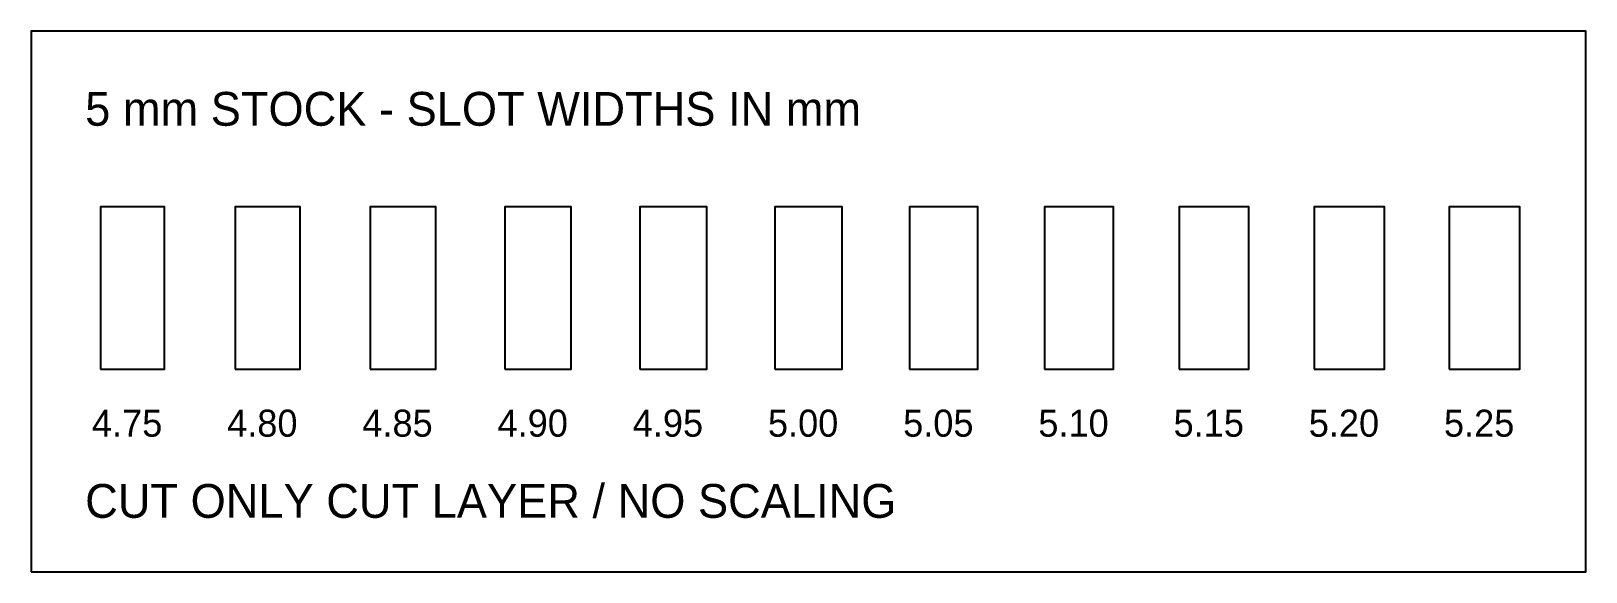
# Model space of a CAD drawing. Header units: millimetres. Extents: x 0 to 115, y 0 to 40.
import ezdxf

# ---------------------------------------------------------------- set-up
doc = ezdxf.new("R2010")
doc.units = ezdxf.units.MM
doc.layers.add('CUT', color=1, linetype='Continuous')
doc.layers.add('LABELS_NONCUT', color=7, linetype='Continuous')

msp = doc.modelspace()

# ---------------------------------------------------------------- linework, layer by layer
at = {"layer": 'CUT'}
for points in [[(0, 0), (115, 0), (115, 40), (0, 40)], [(5.125, 15), (9.875, 15), (9.875, 27), (5.125, 27)], [(15.1, 15), (19.9, 15), (19.9, 27), (15.1, 27)], [(25.075, 15), (29.925, 15), (29.925, 27), (25.075, 27)], [(35.05, 15), (39.95, 15), (39.95, 27), (35.05, 27)], [(45.025, 15), (49.975, 15), (49.975, 27), (45.025, 27)], [(55, 15), (60, 15), (60, 27), (55, 27)], [(64.975, 15), (70.025, 15), (70.025, 27), (64.975, 27)], [(74.95, 15), (80.05, 15), (80.05, 27), (74.95, 27)], [(84.925, 15), (90.075, 15), (90.075, 27), (84.925, 27)], [(94.9, 15), (100.1, 15), (100.1, 27), (94.9, 27)], [(104.875, 15), (110.125, 15), (110.125, 27), (104.875, 27)]]:
    msp.add_lwpolyline(points, close=True, dxfattribs=at)

# ---------------------------------------------------------------- texts
at = {"layer": 'LABELS_NONCUT'}
for s, height, p in [('5 mm STOCK - SLOT WIDTHS IN mm', 2.5, (4, 33)), ('4.75', 2, (4.5, 10)), ('4.80', 2, (14.5, 10)), ('4.85', 2, (24.5, 10)), ('4.90', 2, (34.5, 10)), ('4.95', 2, (44.5, 10)), ('5.00', 2, (54.5, 10)), ('5.05', 2, (64.5, 10)), ('5.10', 2, (74.5, 10)), ('5.15', 2, (84.5, 10)), ('5.20', 2, (94.5, 10)), ('5.25', 2, (104.5, 10)), ('CUT ONLY CUT LAYER / NO SCALING', 2.5, (4, 4))]:
    msp.add_text(s, height=height, dxfattribs=at).set_placement(p)

doc.saveas('drawing.dxf')
